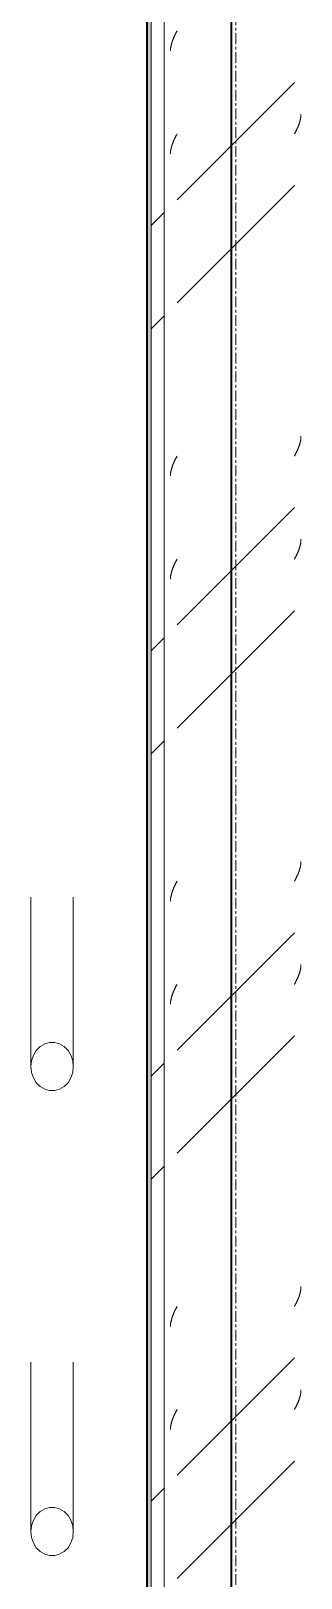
# Model space of a CAD drawing. Header units: centimetres. Extents: x -7221 to 15977, y -285 to 1507.
# Drawn here: x -6124.6 to -6092.7, y 166.6 to 349.6 of the extents above; entities that cross this region are included whole.
import ezdxf

# ---------------------------------------------------------------- set-up
doc = ezdxf.new("R2010")
doc.units = ezdxf.units.CM
doc.linetypes.add('Grid Line', pattern=[2.2225, 1.27, -0.3175, 0.3175, -0.3175])
for name, color, linetype, lineweight in [('A-FLOR-HRAL', 7, 'Continuous', 9), ('A-WALL-PATT', 7, 'Continuous', 35), ('I-WALL', 7, 'Continuous', 9), ('S-COLS', 7, 'Continuous', 9), ('S-GRID', 7, 'Continuous', 9)]:
    doc.layers.add(name, color=color, linetype=linetype, lineweight=lineweight)
pattern_1 = [(45, (0, 0), (-25.14472, 25.14472), []), (45, (0, 38.1), (-25.14472, 25.14472), [])]

# ---------------------------------------------------------------- blocks, each defined once
blk = doc.blocks.new('Railing - Railing-1767944-Elevación Eje 10')
at = {"layer": 'A-FLOR-HRAL', "color": 254, "true_color": 0xcccccc}
for p, q in [((-6124.63, 247.2), (-6124.63, 227.15)), ((-6119.63, 227.15), (-6119.63, 247.2)), ((-6124.63, 192.2), (-6124.63, 172.15)), ((-6119.63, 172.15), (-6119.63, 192.2))]:
    blk.add_line(p, q, dxfattribs=at)
at = {"layer": 'A-FLOR-HRAL', "color": 254, "true_color": 0xcccccc, "flags": 128}
for points in [[(-6119.63, 227.15), (-6119.7, 227.84), (-6119.91, 228.49), (-6120.25, 229.06), (-6120.71, 229.52), (-6121.24, 229.85), (-6121.82, 230.01), (-6122.43, 230.01), (-6123.01, 229.85), (-6123.55, 229.52), (-6124, 229.06), (-6124.34, 228.49), (-6124.55, 227.84), (-6124.63, 227.15)], [(-6124.63, 227.15), (-6124.55, 226.46), (-6124.34, 225.82), (-6124, 225.24), (-6123.55, 224.78), (-6123.01, 224.46), (-6122.43, 224.3), (-6121.82, 224.3), (-6121.24, 224.46), (-6120.71, 224.78), (-6120.25, 225.24), (-6119.91, 225.82), (-6119.7, 226.46), (-6119.63, 227.15)], [(-6119.63, 172.15), (-6119.7, 172.84), (-6119.91, 173.49), (-6120.25, 174.06), (-6120.71, 174.52), (-6121.24, 174.85), (-6121.82, 175.01), (-6122.43, 175.01), (-6123.01, 174.85), (-6123.55, 174.52), (-6124, 174.06), (-6124.34, 173.49), (-6124.55, 172.84), (-6124.63, 172.15)], [(-6124.63, 172.15), (-6124.55, 171.46), (-6124.34, 170.82), (-6124, 170.24), (-6123.55, 169.78), (-6123.01, 169.46), (-6122.43, 169.3), (-6121.82, 169.3), (-6121.24, 169.46), (-6120.71, 169.78), (-6120.25, 170.24), (-6119.91, 170.82), (-6119.7, 171.46), (-6119.63, 172.15)]]:
    blk.add_lwpolyline(points, dxfattribs=at)
blk = doc.blocks.new('PQ_RVR_ARQ-01_ZZ_ZZ_MO_T_A_rvt-1-Elevación Eje 10')
at = {"layer": 'A-WALL-PATT', "lineweight": 9, "true_color": 0xeaeaea}
h = blk.add_hatch(color=254, dxfattribs=at)
h.paths.add_polyline_path([(-6110.44, 94), (-6110.45, 358.86), (-6110.94, 358.86), (-6110.94, 94)])
h.paths.add_polyline_path([(-6110.44, 388.86), (-6110.44, 414), (-6110.94, 414), (-6110.94, 388.86)])
at = {"layer": 'I-WALL', "color": 254, "lineweight": 35, "true_color": 0xcccccc}
for p, q in [((-6110.94, 414), (-6110.94, 94)), ((-6100.94, 94), (-6100.94, 414))]:
    blk.add_line(p, q, dxfattribs=at)
at = {"layer": 'A-FLOR-HRAL', "color": 254, "lineweight": 70, "true_color": 0xdadada}
blk.add_blockref('Railing - Railing-1767944-Elevación Eje 10', (0, 0), dxfattribs=at)
blk = doc.blocks.new('FP_1-Elevación Eje 10')
at = {"layer": 'S-COLS', "color": 9, "true_color": 0xc0c0c0}
for p, q in [((-6093.02, 338.49), (-6093, 338.53)), ((-6093, 338.53), (-6092.99, 338.57)), ((-6092.99, 338.57), (-6092.97, 338.61)), ((-6092.97, 338.61), (-6092.96, 338.64)), ((-6092.96, 338.64), (-6092.95, 338.68)), ((-6092.95, 338.68), (-6092.94, 338.72)), ((-6092.94, 338.72), (-6092.92, 338.76)), ((-6092.92, 338.76), (-6092.91, 338.79)), ((-6092.91, 338.79), (-6092.9, 338.83)), ((-6092.9, 338.83), (-6092.89, 338.87)), ((-6092.89, 338.87), (-6092.88, 338.9)), ((-6092.88, 338.9), (-6092.87, 338.94)), ((-6092.87, 338.94), (-6092.86, 338.98)), ((-6092.86, 338.98), (-6092.85, 339.02)), ((-6092.85, 339.02), (-6092.84, 339.05)), ((-6092.84, 339.05), (-6092.83, 339.09)), ((-6092.83, 339.09), (-6092.82, 339.13)), ((-6092.82, 339.13), (-6092.81, 339.17)), ((-6092.81, 339.17), (-6092.8, 339.2)), ((-6092.8, 339.2), (-6092.79, 339.24)), ((-6092.79, 339.28), (-6092.78, 339.31)), ((-6092.79, 339.24), (-6092.79, 339.28)), ((-6092.78, 339.31), (-6092.77, 339.35)), ((-6092.77, 339.39), (-6092.76, 339.43)), ((-6092.77, 339.35), (-6092.77, 339.39)), ((-6092.76, 339.46), (-6092.75, 339.5)), ((-6092.76, 339.43), (-6092.76, 339.46)), ((-6092.75, 339.58), (-6092.74, 339.61)), ((-6092.75, 339.54), (-6092.75, 339.58)), ((-6092.75, 339.5), (-6092.75, 339.54)), ((-6092.74, 339.76), (-6092.74, 339.8)), ((-6092.74, 339.73), (-6092.74, 339.76)), ((-6092.74, 339.69), (-6092.74, 339.73)), ((-6092.74, 339.65), (-6092.74, 339.69)), ((-6092.74, 339.61), (-6092.74, 339.65)), ((-6093.5, 337.45), (-6093.49, 337.49)), ((-6093.49, 337.49), (-6093.47, 337.52)), ((-6093.47, 337.52), (-6093.45, 337.56)), ((-6093.45, 337.56), (-6093.43, 337.6)), ((-6093.43, 337.6), (-6093.41, 337.64)), ((-6093.41, 337.64), (-6093.39, 337.67)), ((-6093.39, 337.67), (-6093.37, 337.71)), ((-6093.37, 337.71), (-6093.35, 337.75)), ((-6093.35, 337.75), (-6093.34, 337.79)), ((-6093.34, 337.79), (-6093.32, 337.82)), ((-6093.32, 337.82), (-6093.3, 337.86)), ((-6093.3, 337.86), (-6093.28, 337.9)), ((-6093.28, 337.9), (-6093.26, 337.93)), ((-6093.26, 337.93), (-6093.25, 337.97)), ((-6093.25, 337.97), (-6093.23, 338.01)), ((-6093.23, 338.01), (-6093.21, 338.05)), ((-6093.21, 338.05), (-6093.19, 338.08)), ((-6093.19, 338.08), (-6093.18, 338.12)), ((-6093.18, 338.12), (-6093.16, 338.16)), ((-6093.16, 338.16), (-6093.14, 338.2)), ((-6093.14, 338.2), (-6093.13, 338.23)), ((-6093.13, 338.23), (-6093.11, 338.27)), ((-6093.11, 338.27), (-6093.09, 338.31)), ((-6093.09, 338.31), (-6093.08, 338.34)), ((-6093.08, 338.34), (-6093.06, 338.38)), ((-6093.06, 338.38), (-6093.05, 338.42)), ((-6093.05, 338.42), (-6093.03, 338.46)), ((-6093.03, 338.46), (-6093.02, 338.49)), ((-6093.14, 300.1), (-6093.13, 300.13)), ((-6093.13, 300.13), (-6093.11, 300.17)), ((-6093.11, 300.17), (-6093.09, 300.21)), ((-6093.09, 300.21), (-6093.08, 300.24)), ((-6093.08, 300.24), (-6093.06, 300.28)), ((-6093.06, 300.28), (-6093.05, 300.32)), ((-6093.05, 300.32), (-6093.03, 300.36)), ((-6093.03, 300.36), (-6093.02, 300.39)), ((-6093.02, 300.39), (-6093, 300.43)), ((-6093, 300.43), (-6092.99, 300.47)), ((-6092.99, 300.47), (-6092.97, 300.51)), ((-6092.97, 300.51), (-6092.96, 300.54)), ((-6092.96, 300.54), (-6092.95, 300.58)), ((-6092.95, 300.58), (-6092.94, 300.62)), ((-6092.94, 300.62), (-6092.92, 300.66)), ((-6092.92, 300.66), (-6092.91, 300.69)), ((-6092.91, 300.69), (-6092.9, 300.73)), ((-6092.9, 300.73), (-6092.89, 300.77)), ((-6092.89, 300.77), (-6092.88, 300.8)), ((-6092.88, 300.8), (-6092.87, 300.84)), ((-6092.87, 300.84), (-6092.86, 300.88)), ((-6092.86, 300.88), (-6092.85, 300.92)), ((-6092.85, 300.92), (-6092.84, 300.95)), ((-6092.84, 300.95), (-6092.83, 300.99)), ((-6092.83, 300.99), (-6092.82, 301.03)), ((-6092.82, 301.03), (-6092.81, 301.07)), ((-6092.81, 301.07), (-6092.8, 301.1)), ((-6092.8, 301.1), (-6092.79, 301.14)), ((-6092.79, 301.18), (-6092.78, 301.21)), ((-6092.79, 301.14), (-6092.79, 301.18)), ((-6092.78, 301.21), (-6092.77, 301.25)), ((-6092.77, 301.29), (-6092.76, 301.33)), ((-6092.77, 301.25), (-6092.77, 301.29)), ((-6092.76, 301.36), (-6092.75, 301.4)), ((-6092.76, 301.33), (-6092.76, 301.36)), ((-6092.75, 301.48), (-6092.74, 301.51)), ((-6092.75, 301.44), (-6092.75, 301.48)), ((-6092.75, 301.4), (-6092.75, 301.44)), ((-6092.74, 301.66), (-6092.74, 301.7)), ((-6092.74, 301.63), (-6092.74, 301.66)), ((-6092.74, 301.59), (-6092.74, 301.63)), ((-6092.74, 301.55), (-6092.74, 301.59)), ((-6092.74, 301.51), (-6092.74, 301.55)), ((-6093.5, 299.35), (-6093.49, 299.39)), ((-6093.49, 299.39), (-6093.47, 299.42)), ((-6093.47, 299.42), (-6093.45, 299.46)), ((-6093.45, 299.46), (-6093.43, 299.5)), ((-6093.43, 299.5), (-6093.41, 299.54)), ((-6093.41, 299.54), (-6093.39, 299.57)), ((-6093.39, 299.57), (-6093.37, 299.61)), ((-6093.37, 299.61), (-6093.35, 299.65)), ((-6093.35, 299.65), (-6093.34, 299.69)), ((-6093.34, 299.69), (-6093.32, 299.72)), ((-6093.32, 299.72), (-6093.3, 299.76)), ((-6093.3, 299.76), (-6093.28, 299.8)), ((-6093.28, 299.8), (-6093.26, 299.83)), ((-6093.26, 299.83), (-6093.25, 299.87)), ((-6093.25, 299.87), (-6093.23, 299.91)), ((-6093.23, 299.91), (-6093.21, 299.95)), ((-6093.21, 299.95), (-6093.19, 299.98)), ((-6093.19, 299.98), (-6093.18, 300.02)), ((-6093.18, 300.02), (-6093.16, 300.06)), ((-6093.16, 300.06), (-6093.14, 300.1)), ((-6092.77, 289.1), (-6092.76, 289.14)), ((-6092.76, 289.17), (-6092.75, 289.21)), ((-6092.76, 289.14), (-6092.76, 289.17)), ((-6092.75, 289.29), (-6092.74, 289.32)), ((-6092.75, 289.25), (-6092.75, 289.29)), ((-6092.75, 289.21), (-6092.75, 289.25)), ((-6092.74, 289.47), (-6092.74, 289.51)), ((-6092.74, 289.44), (-6092.74, 289.47)), ((-6092.74, 289.4), (-6092.74, 289.44)), ((-6092.74, 289.36), (-6092.74, 289.4)), ((-6092.74, 289.32), (-6092.74, 289.36)), ((-6093.45, 287.27), (-6093.43, 287.31)), ((-6093.43, 287.31), (-6093.41, 287.35)), ((-6093.41, 287.35), (-6093.39, 287.38)), ((-6093.39, 287.38), (-6093.37, 287.42)), ((-6093.37, 287.42), (-6093.35, 287.46)), ((-6093.35, 287.46), (-6093.34, 287.5)), ((-6093.34, 287.5), (-6093.32, 287.53)), ((-6093.32, 287.53), (-6093.3, 287.57)), ((-6093.3, 287.57), (-6093.28, 287.61)), ((-6093.28, 287.61), (-6093.26, 287.65)), ((-6093.26, 287.65), (-6093.25, 287.68)), ((-6093.25, 287.68), (-6093.23, 287.72)), ((-6093.23, 287.72), (-6093.21, 287.76)), ((-6093.21, 287.76), (-6093.19, 287.79)), ((-6093.19, 287.79), (-6093.18, 287.83)), ((-6093.18, 287.83), (-6093.16, 287.87)), ((-6093.16, 287.87), (-6093.14, 287.91)), ((-6093.14, 287.91), (-6093.13, 287.94)), ((-6093.13, 287.94), (-6093.11, 287.98)), ((-6093.11, 287.98), (-6093.09, 288.02)), ((-6093.09, 288.02), (-6093.08, 288.06)), ((-6093.08, 288.06), (-6093.06, 288.09)), ((-6093.06, 288.09), (-6093.05, 288.13)), ((-6093.05, 288.13), (-6093.03, 288.17)), ((-6093.03, 288.17), (-6093.02, 288.2)), ((-6093.02, 288.2), (-6093, 288.24)), ((-6093, 288.24), (-6092.99, 288.28)), ((-6092.99, 288.28), (-6092.97, 288.32)), ((-6092.97, 288.32), (-6092.96, 288.35)), ((-6092.96, 288.35), (-6092.95, 288.39)), ((-6092.95, 288.39), (-6092.94, 288.43)), ((-6092.94, 288.43), (-6092.92, 288.47)), ((-6092.92, 288.47), (-6092.91, 288.5)), ((-6092.91, 288.5), (-6092.9, 288.54)), ((-6092.9, 288.54), (-6092.89, 288.58)), ((-6092.89, 288.58), (-6092.88, 288.62)), ((-6092.88, 288.62), (-6092.87, 288.65)), ((-6092.87, 288.65), (-6092.86, 288.69)), ((-6092.86, 288.69), (-6092.85, 288.73)), ((-6092.85, 288.73), (-6092.84, 288.76)), ((-6092.84, 288.76), (-6092.83, 288.8)), ((-6092.83, 288.8), (-6092.82, 288.84)), ((-6092.82, 288.84), (-6092.81, 288.88)), ((-6092.81, 288.88), (-6092.8, 288.91)), ((-6092.8, 288.91), (-6092.79, 288.95)), ((-6092.79, 288.99), (-6092.78, 289.03)), ((-6092.79, 288.95), (-6092.79, 288.99)), ((-6092.78, 289.03), (-6092.77, 289.06)), ((-6092.77, 289.06), (-6092.77, 289.1)), ((-6093.5, 287.16), (-6093.49, 287.2)), ((-6093.49, 287.2), (-6093.47, 287.23)), ((-6093.47, 287.23), (-6093.45, 287.27)), ((-6092.84, 250.66), (-6092.83, 250.7)), ((-6092.83, 250.7), (-6092.82, 250.74)), ((-6092.82, 250.74), (-6092.81, 250.78)), ((-6092.81, 250.78), (-6092.8, 250.81)), ((-6092.8, 250.81), (-6092.79, 250.85)), ((-6092.79, 250.89), (-6092.78, 250.93)), ((-6092.79, 250.85), (-6092.79, 250.89)), ((-6092.78, 250.93), (-6092.77, 250.96)), ((-6092.77, 251), (-6092.76, 251.04)), ((-6092.77, 250.96), (-6092.77, 251)), ((-6092.76, 251.07), (-6092.75, 251.11)), ((-6092.76, 251.04), (-6092.76, 251.07)), ((-6092.75, 251.19), (-6092.74, 251.22)), ((-6092.75, 251.15), (-6092.75, 251.19)), ((-6092.75, 251.11), (-6092.75, 251.15)), ((-6092.74, 251.37), (-6092.74, 251.41)), ((-6092.74, 251.34), (-6092.74, 251.37)), ((-6092.74, 251.3), (-6092.74, 251.34)), ((-6092.74, 251.26), (-6092.74, 251.3)), ((-6092.74, 251.22), (-6092.74, 251.26)), ((-6093.5, 249.06), (-6093.49, 249.1)), ((-6093.49, 249.1), (-6093.47, 249.13)), ((-6093.47, 249.13), (-6093.45, 249.17)), ((-6093.45, 249.17), (-6093.43, 249.21)), ((-6093.43, 249.21), (-6093.41, 249.25)), ((-6093.41, 249.25), (-6093.39, 249.28)), ((-6093.39, 249.28), (-6093.37, 249.32)), ((-6093.37, 249.32), (-6093.35, 249.36)), ((-6093.35, 249.36), (-6093.34, 249.4)), ((-6093.34, 249.4), (-6093.32, 249.43)), ((-6093.32, 249.43), (-6093.3, 249.47)), ((-6093.3, 249.47), (-6093.28, 249.51)), ((-6093.28, 249.51), (-6093.26, 249.55)), ((-6093.26, 249.55), (-6093.25, 249.58)), ((-6093.25, 249.58), (-6093.23, 249.62)), ((-6093.23, 249.62), (-6093.21, 249.66)), ((-6093.21, 249.66), (-6093.19, 249.69)), ((-6093.19, 249.69), (-6093.18, 249.73)), ((-6093.18, 249.73), (-6093.16, 249.77)), ((-6093.16, 249.77), (-6093.14, 249.81)), ((-6093.14, 249.81), (-6093.13, 249.84)), ((-6093.13, 249.84), (-6093.11, 249.88)), ((-6093.11, 249.88), (-6093.09, 249.92)), ((-6093.09, 249.92), (-6093.08, 249.96)), ((-6093.08, 249.96), (-6093.06, 249.99)), ((-6093.06, 249.99), (-6093.05, 250.03)), ((-6093.05, 250.03), (-6093.03, 250.07)), ((-6093.03, 250.07), (-6093.02, 250.1)), ((-6093.02, 250.1), (-6093, 250.14)), ((-6093, 250.14), (-6092.99, 250.18)), ((-6092.99, 250.18), (-6092.97, 250.22)), ((-6092.97, 250.22), (-6092.96, 250.25)), ((-6092.96, 250.25), (-6092.95, 250.29)), ((-6092.95, 250.29), (-6092.94, 250.33)), ((-6092.94, 250.33), (-6092.92, 250.37)), ((-6092.92, 250.37), (-6092.91, 250.4)), ((-6092.91, 250.4), (-6092.9, 250.44)), ((-6092.9, 250.44), (-6092.89, 250.48)), ((-6092.89, 250.48), (-6092.88, 250.52)), ((-6092.88, 250.52), (-6092.87, 250.55)), ((-6092.87, 250.55), (-6092.86, 250.59)), ((-6092.86, 250.59), (-6092.85, 250.63)), ((-6092.85, 250.63), (-6092.84, 250.66)), ((-6093.03, 237.88), (-6093.02, 237.92)), ((-6093.02, 237.92), (-6093, 237.95)), ((-6093, 237.95), (-6092.99, 237.99)), ((-6092.99, 237.99), (-6092.97, 238.03)), ((-6092.97, 238.03), (-6092.96, 238.06)), ((-6092.96, 238.06), (-6092.95, 238.1)), ((-6092.95, 238.1), (-6092.94, 238.14)), ((-6092.94, 238.14), (-6092.92, 238.18)), ((-6092.92, 238.18), (-6092.91, 238.21)), ((-6092.91, 238.21), (-6092.9, 238.25)), ((-6092.9, 238.25), (-6092.89, 238.29)), ((-6092.89, 238.29), (-6092.88, 238.33)), ((-6092.88, 238.33), (-6092.87, 238.36)), ((-6092.87, 238.36), (-6092.86, 238.4)), ((-6092.86, 238.4), (-6092.85, 238.44)), ((-6092.85, 238.44), (-6092.84, 238.47)), ((-6092.84, 238.47), (-6092.83, 238.51)), ((-6092.83, 238.51), (-6092.82, 238.55)), ((-6092.82, 238.55), (-6092.81, 238.59)), ((-6092.81, 238.59), (-6092.8, 238.62)), ((-6092.8, 238.62), (-6092.79, 238.66)), ((-6092.79, 238.7), (-6092.78, 238.74)), ((-6092.79, 238.66), (-6092.79, 238.7)), ((-6092.78, 238.74), (-6092.77, 238.77)), ((-6092.77, 238.81), (-6092.76, 238.85)), ((-6092.77, 238.77), (-6092.77, 238.81)), ((-6092.76, 238.89), (-6092.75, 238.92)), ((-6092.76, 238.85), (-6092.76, 238.89)), ((-6092.75, 239), (-6092.74, 239.03)), ((-6092.75, 238.96), (-6092.75, 239)), ((-6092.75, 238.92), (-6092.75, 238.96)), ((-6092.74, 239.18), (-6092.74, 239.22)), ((-6092.74, 239.15), (-6092.74, 239.18)), ((-6092.74, 239.11), (-6092.74, 239.15)), ((-6092.74, 239.07), (-6092.74, 239.11)), ((-6092.74, 239.03), (-6092.74, 239.07)), ((-6093.5, 236.87), (-6093.49, 236.91)), ((-6093.49, 236.91), (-6093.47, 236.95)), ((-6093.47, 236.95), (-6093.45, 236.98)), ((-6093.45, 236.98), (-6093.43, 237.02)), ((-6093.43, 237.02), (-6093.41, 237.06)), ((-6093.41, 237.06), (-6093.39, 237.09)), ((-6093.39, 237.09), (-6093.37, 237.13)), ((-6093.37, 237.13), (-6093.35, 237.17)), ((-6093.35, 237.17), (-6093.34, 237.21)), ((-6093.34, 237.21), (-6093.32, 237.24)), ((-6093.32, 237.24), (-6093.3, 237.28)), ((-6093.3, 237.28), (-6093.28, 237.32)), ((-6093.28, 237.32), (-6093.26, 237.36)), ((-6093.26, 237.36), (-6093.25, 237.39)), ((-6093.25, 237.39), (-6093.23, 237.43)), ((-6093.23, 237.43), (-6093.21, 237.47)), ((-6093.21, 237.47), (-6093.19, 237.5)), ((-6093.19, 237.5), (-6093.18, 237.54)), ((-6093.18, 237.54), (-6093.16, 237.58)), ((-6093.16, 237.58), (-6093.14, 237.62)), ((-6093.14, 237.62), (-6093.13, 237.65)), ((-6093.13, 237.65), (-6093.11, 237.69)), ((-6093.11, 237.69), (-6093.09, 237.73)), ((-6093.09, 237.73), (-6093.08, 237.77)), ((-6093.08, 237.77), (-6093.06, 237.8)), ((-6093.06, 237.8), (-6093.05, 237.84)), ((-6093.05, 237.84), (-6093.03, 237.88)), ((-6093.18, 199.44), (-6093.16, 199.48)), ((-6093.16, 199.48), (-6093.14, 199.52)), ((-6093.14, 199.52), (-6093.13, 199.55)), ((-6093.13, 199.55), (-6093.11, 199.59)), ((-6093.11, 199.59), (-6093.09, 199.63)), ((-6093.09, 199.63), (-6093.08, 199.67)), ((-6093.08, 199.67), (-6093.06, 199.7)), ((-6093.06, 199.7), (-6093.05, 199.74)), ((-6093.05, 199.74), (-6093.03, 199.78)), ((-6093.03, 199.78), (-6093.02, 199.82)), ((-6093.02, 199.82), (-6093, 199.85)), ((-6093, 199.85), (-6092.99, 199.89)), ((-6092.99, 199.89), (-6092.97, 199.93)), ((-6092.97, 199.93), (-6092.96, 199.96)), ((-6092.96, 199.96), (-6092.95, 200)), ((-6092.95, 200), (-6092.94, 200.04)), ((-6092.94, 200.04), (-6092.92, 200.08)), ((-6092.92, 200.08), (-6092.91, 200.11)), ((-6092.91, 200.11), (-6092.9, 200.15)), ((-6092.9, 200.15), (-6092.89, 200.19)), ((-6092.89, 200.19), (-6092.88, 200.23)), ((-6092.88, 200.23), (-6092.87, 200.26)), ((-6092.87, 200.26), (-6092.86, 200.3)), ((-6092.86, 200.3), (-6092.85, 200.34)), ((-6092.85, 200.34), (-6092.84, 200.37)), ((-6092.84, 200.37), (-6092.83, 200.41)), ((-6092.83, 200.41), (-6092.82, 200.45)), ((-6092.82, 200.45), (-6092.81, 200.49)), ((-6092.81, 200.49), (-6092.8, 200.52)), ((-6092.8, 200.52), (-6092.79, 200.56)), ((-6092.79, 200.6), (-6092.78, 200.64)), ((-6092.79, 200.56), (-6092.79, 200.6)), ((-6092.78, 200.64), (-6092.77, 200.67)), ((-6092.77, 200.71), (-6092.76, 200.75)), ((-6092.77, 200.67), (-6092.77, 200.71)), ((-6092.76, 200.79), (-6092.75, 200.82)), ((-6092.76, 200.75), (-6092.76, 200.79)), ((-6092.75, 200.9), (-6092.74, 200.93)), ((-6092.75, 200.86), (-6092.75, 200.9)), ((-6092.75, 200.82), (-6092.75, 200.86)), ((-6092.74, 201.08), (-6092.74, 201.12)), ((-6092.74, 201.05), (-6092.74, 201.08)), ((-6092.74, 201.01), (-6092.74, 201.05)), ((-6092.74, 200.97), (-6092.74, 201.01)), ((-6092.74, 200.93), (-6092.74, 200.97)), ((-6093.5, 198.77), (-6093.49, 198.81)), ((-6093.49, 198.81), (-6093.47, 198.85)), ((-6093.47, 198.85), (-6093.45, 198.88)), ((-6093.45, 198.88), (-6093.43, 198.92)), ((-6093.43, 198.92), (-6093.41, 198.96)), ((-6093.41, 198.96), (-6093.39, 198.99)), ((-6093.39, 198.99), (-6093.37, 199.03)), ((-6093.37, 199.03), (-6093.35, 199.07)), ((-6093.35, 199.07), (-6093.34, 199.11)), ((-6093.34, 199.11), (-6093.32, 199.14)), ((-6093.32, 199.14), (-6093.3, 199.18)), ((-6093.3, 199.18), (-6093.28, 199.22)), ((-6093.28, 199.22), (-6093.26, 199.26)), ((-6093.26, 199.26), (-6093.25, 199.29)), ((-6093.25, 199.29), (-6093.23, 199.33)), ((-6093.23, 199.33), (-6093.21, 199.37)), ((-6093.21, 199.37), (-6093.19, 199.4)), ((-6093.19, 199.4), (-6093.18, 199.44)), ((-6092.78, 188.45), (-6092.77, 188.48)), ((-6092.77, 188.52), (-6092.76, 188.56)), ((-6092.77, 188.48), (-6092.77, 188.52)), ((-6092.76, 188.6), (-6092.75, 188.63)), ((-6092.76, 188.56), (-6092.76, 188.6)), ((-6092.75, 188.71), (-6092.74, 188.74)), ((-6092.75, 188.67), (-6092.75, 188.71)), ((-6092.75, 188.63), (-6092.75, 188.67)), ((-6092.74, 188.89), (-6092.74, 188.93)), ((-6092.74, 188.86), (-6092.74, 188.89)), ((-6092.74, 188.82), (-6092.74, 188.86)), ((-6092.74, 188.78), (-6092.74, 188.82)), ((-6092.74, 188.74), (-6092.74, 188.78)), ((-6093.49, 186.62), (-6093.47, 186.66)), ((-6093.47, 186.66), (-6093.45, 186.69)), ((-6093.45, 186.69), (-6093.43, 186.73)), ((-6093.43, 186.73), (-6093.41, 186.77)), ((-6093.41, 186.77), (-6093.39, 186.81)), ((-6093.39, 186.81), (-6093.37, 186.84)), ((-6093.37, 186.84), (-6093.35, 186.88)), ((-6093.35, 186.88), (-6093.34, 186.92)), ((-6093.34, 186.92), (-6093.32, 186.95)), ((-6093.32, 186.95), (-6093.3, 186.99)), ((-6093.3, 186.99), (-6093.28, 187.03)), ((-6093.28, 187.03), (-6093.26, 187.07)), ((-6093.26, 187.07), (-6093.25, 187.1)), ((-6093.25, 187.1), (-6093.23, 187.14)), ((-6093.23, 187.14), (-6093.21, 187.18)), ((-6093.21, 187.18), (-6093.19, 187.22)), ((-6093.19, 187.22), (-6093.18, 187.25)), ((-6093.18, 187.25), (-6093.16, 187.29)), ((-6093.16, 187.29), (-6093.14, 187.33)), ((-6093.14, 187.33), (-6093.13, 187.36)), ((-6093.13, 187.36), (-6093.11, 187.4)), ((-6093.11, 187.4), (-6093.09, 187.44)), ((-6093.09, 187.44), (-6093.08, 187.48)), ((-6093.08, 187.48), (-6093.06, 187.51)), ((-6093.06, 187.51), (-6093.05, 187.55)), ((-6093.05, 187.55), (-6093.03, 187.59)), ((-6093.03, 187.59), (-6093.02, 187.63)), ((-6093.02, 187.63), (-6093, 187.66)), ((-6093, 187.66), (-6092.99, 187.7)), ((-6092.99, 187.7), (-6092.97, 187.74)), ((-6092.97, 187.74), (-6092.96, 187.78)), ((-6092.96, 187.78), (-6092.95, 187.81)), ((-6092.95, 187.81), (-6092.94, 187.85)), ((-6092.94, 187.85), (-6092.92, 187.89)), ((-6092.92, 187.89), (-6092.91, 187.92)), ((-6092.91, 187.92), (-6092.9, 187.96)), ((-6092.9, 187.96), (-6092.89, 188)), ((-6092.89, 188), (-6092.88, 188.04)), ((-6092.88, 188.04), (-6092.87, 188.07)), ((-6092.87, 188.07), (-6092.86, 188.11)), ((-6092.86, 188.11), (-6092.85, 188.15)), ((-6092.85, 188.15), (-6092.84, 188.19)), ((-6092.84, 188.19), (-6092.83, 188.22)), ((-6092.83, 188.22), (-6092.82, 188.26)), ((-6092.82, 188.26), (-6092.81, 188.3)), ((-6092.81, 188.3), (-6092.8, 188.33)), ((-6092.8, 188.33), (-6092.79, 188.37)), ((-6092.79, 188.41), (-6092.78, 188.45)), ((-6092.79, 188.37), (-6092.79, 188.41)), ((-6093.5, 186.58), (-6093.49, 186.62))]:
    blk.add_line(p, q, dxfattribs=at)
blk = doc.blocks.new('FP_2-Elevación Eje 10')
at = {"layer": 'S-COLS', "color": 9, "true_color": 0xc0c0c0}
for p, q in [((-6107.46, 349.49), (-6107.44, 349.53)), ((-6107.44, 349.53), (-6107.42, 349.56)), ((-6107.42, 349.56), (-6107.4, 349.6)), ((-6107.4, 349.6), (-6107.38, 349.64)), ((-6108.13, 347.66), (-6108.12, 347.7)), ((-6108.12, 347.7), (-6108.11, 347.74)), ((-6108.11, 347.77), (-6108.1, 347.81)), ((-6108.11, 347.74), (-6108.11, 347.77)), ((-6108.1, 347.81), (-6108.09, 347.85)), ((-6108.09, 347.89), (-6108.08, 347.92)), ((-6108.09, 347.85), (-6108.09, 347.89)), ((-6108.08, 347.92), (-6108.07, 347.96)), ((-6108.07, 347.96), (-6108.06, 348)), ((-6108.06, 348), (-6108.05, 348.03)), ((-6108.05, 348.03), (-6108.04, 348.07)), ((-6108.04, 348.07), (-6108.03, 348.11)), ((-6108.03, 348.11), (-6108.02, 348.15)), ((-6108.02, 348.15), (-6108.01, 348.18)), ((-6108.01, 348.18), (-6108, 348.22)), ((-6108, 348.22), (-6107.99, 348.26)), ((-6107.99, 348.26), (-6107.98, 348.3)), ((-6107.98, 348.3), (-6107.97, 348.33)), ((-6107.97, 348.33), (-6107.95, 348.37)), ((-6107.95, 348.37), (-6107.94, 348.41)), ((-6107.94, 348.41), (-6107.93, 348.45)), ((-6107.93, 348.45), (-6107.91, 348.48)), ((-6107.91, 348.48), (-6107.9, 348.52)), ((-6107.9, 348.52), (-6107.89, 348.56)), ((-6107.89, 348.56), (-6107.87, 348.59)), ((-6107.87, 348.59), (-6107.86, 348.63)), ((-6107.86, 348.63), (-6107.84, 348.67)), ((-6107.84, 348.67), (-6107.83, 348.71)), ((-6107.83, 348.71), (-6107.81, 348.74)), ((-6107.81, 348.74), (-6107.8, 348.78)), ((-6107.8, 348.78), (-6107.78, 348.82)), ((-6107.78, 348.82), (-6107.76, 348.86)), ((-6107.76, 348.86), (-6107.75, 348.89)), ((-6107.75, 348.89), (-6107.73, 348.93)), ((-6107.73, 348.93), (-6107.71, 348.97)), ((-6107.71, 348.97), (-6107.7, 349)), ((-6107.7, 349), (-6107.68, 349.04)), ((-6107.68, 349.04), (-6107.66, 349.08)), ((-6107.66, 349.08), (-6107.64, 349.12)), ((-6107.64, 349.12), (-6107.63, 349.15)), ((-6107.63, 349.15), (-6107.61, 349.19)), ((-6107.61, 349.19), (-6107.59, 349.23)), ((-6107.59, 349.23), (-6107.57, 349.27)), ((-6107.57, 349.27), (-6107.55, 349.3)), ((-6107.55, 349.3), (-6107.53, 349.34)), ((-6107.53, 349.34), (-6107.52, 349.38)), ((-6107.52, 349.38), (-6107.5, 349.42)), ((-6107.5, 349.42), (-6107.48, 349.45)), ((-6107.48, 349.45), (-6107.46, 349.49)), ((-6108.15, 347.48), (-6108.14, 347.51)), ((-6108.15, 347.44), (-6108.15, 347.48)), ((-6108.15, 347.4), (-6108.15, 347.44)), ((-6108.15, 347.36), (-6108.15, 347.4)), ((-6108.15, 347.33), (-6108.15, 347.36)), ((-6108.15, 347.29), (-6108.15, 347.33)), ((-6108.14, 347.55), (-6108.13, 347.59)), ((-6108.14, 347.51), (-6108.14, 347.55)), ((-6108.13, 347.62), (-6108.13, 347.66)), ((-6108.13, 347.59), (-6108.13, 347.62)), ((-6107.76, 336.67), (-6107.75, 336.7)), ((-6107.75, 336.7), (-6107.73, 336.74)), ((-6107.73, 336.74), (-6107.71, 336.78)), ((-6107.71, 336.78), (-6107.7, 336.82)), ((-6107.7, 336.82), (-6107.68, 336.85)), ((-6107.68, 336.85), (-6107.66, 336.89)), ((-6107.66, 336.89), (-6107.64, 336.93)), ((-6107.64, 336.93), (-6107.63, 336.96)), ((-6107.63, 336.96), (-6107.61, 337)), ((-6107.61, 337), (-6107.59, 337.04)), ((-6107.59, 337.04), (-6107.57, 337.08)), ((-6107.57, 337.08), (-6107.55, 337.11)), ((-6107.55, 337.11), (-6107.53, 337.15)), ((-6107.53, 337.15), (-6107.52, 337.19)), ((-6107.52, 337.19), (-6107.5, 337.23)), ((-6107.5, 337.23), (-6107.48, 337.26)), ((-6107.48, 337.26), (-6107.46, 337.3)), ((-6107.46, 337.3), (-6107.44, 337.34)), ((-6107.44, 337.34), (-6107.42, 337.37)), ((-6107.42, 337.37), (-6107.4, 337.41)), ((-6107.4, 337.41), (-6107.38, 337.45)), ((-6108.15, 335.29), (-6108.14, 335.32)), ((-6108.15, 335.25), (-6108.15, 335.29)), ((-6108.15, 335.21), (-6108.15, 335.25)), ((-6108.15, 335.17), (-6108.15, 335.21)), ((-6108.15, 335.14), (-6108.15, 335.17)), ((-6108.15, 335.1), (-6108.15, 335.14)), ((-6108.14, 335.36), (-6108.13, 335.4)), ((-6108.14, 335.32), (-6108.14, 335.36)), ((-6108.13, 335.47), (-6108.12, 335.51)), ((-6108.13, 335.43), (-6108.13, 335.47)), ((-6108.13, 335.4), (-6108.13, 335.43)), ((-6108.12, 335.51), (-6108.11, 335.55)), ((-6108.11, 335.58), (-6108.1, 335.62)), ((-6108.11, 335.55), (-6108.11, 335.58)), ((-6108.1, 335.62), (-6108.09, 335.66)), ((-6108.09, 335.7), (-6108.08, 335.73)), ((-6108.09, 335.66), (-6108.09, 335.7)), ((-6108.08, 335.73), (-6108.07, 335.77)), ((-6108.07, 335.77), (-6108.06, 335.81)), ((-6108.06, 335.81), (-6108.05, 335.85)), ((-6108.05, 335.85), (-6108.04, 335.88)), ((-6108.04, 335.88), (-6108.03, 335.92)), ((-6108.03, 335.92), (-6108.02, 335.96)), ((-6108.02, 335.96), (-6108.01, 335.99)), ((-6108.01, 335.99), (-6108, 336.03)), ((-6108, 336.03), (-6107.99, 336.07)), ((-6107.99, 336.07), (-6107.98, 336.11)), ((-6107.98, 336.11), (-6107.97, 336.14)), ((-6107.97, 336.14), (-6107.95, 336.18)), ((-6107.95, 336.18), (-6107.94, 336.22)), ((-6107.94, 336.22), (-6107.93, 336.26)), ((-6107.93, 336.26), (-6107.91, 336.29)), ((-6107.91, 336.29), (-6107.9, 336.33)), ((-6107.9, 336.33), (-6107.89, 336.37)), ((-6107.89, 336.37), (-6107.87, 336.4)), ((-6107.87, 336.4), (-6107.86, 336.44)), ((-6107.86, 336.44), (-6107.84, 336.48)), ((-6107.84, 336.48), (-6107.83, 336.52)), ((-6107.83, 336.52), (-6107.81, 336.55)), ((-6107.81, 336.55), (-6107.8, 336.59)), ((-6107.8, 336.59), (-6107.78, 336.63)), ((-6107.78, 336.63), (-6107.76, 336.67)), ((-6107.89, 298.27), (-6107.87, 298.3)), ((-6107.87, 298.3), (-6107.86, 298.34)), ((-6107.86, 298.34), (-6107.84, 298.38)), ((-6107.84, 298.38), (-6107.83, 298.42)), ((-6107.83, 298.42), (-6107.81, 298.45)), ((-6107.81, 298.45), (-6107.8, 298.49)), ((-6107.8, 298.49), (-6107.78, 298.53)), ((-6107.78, 298.53), (-6107.76, 298.57)), ((-6107.76, 298.57), (-6107.75, 298.6)), ((-6107.75, 298.6), (-6107.73, 298.64)), ((-6107.73, 298.64), (-6107.71, 298.68)), ((-6107.71, 298.68), (-6107.7, 298.72)), ((-6107.7, 298.72), (-6107.68, 298.75)), ((-6107.68, 298.75), (-6107.66, 298.79)), ((-6107.66, 298.79), (-6107.64, 298.83)), ((-6107.64, 298.83), (-6107.63, 298.86)), ((-6107.63, 298.86), (-6107.61, 298.9)), ((-6107.61, 298.9), (-6107.59, 298.94)), ((-6107.59, 298.94), (-6107.57, 298.98)), ((-6107.57, 298.98), (-6107.55, 299.01)), ((-6107.55, 299.01), (-6107.53, 299.05)), ((-6107.53, 299.05), (-6107.52, 299.09)), ((-6107.52, 299.09), (-6107.5, 299.13)), ((-6107.5, 299.13), (-6107.48, 299.16)), ((-6107.48, 299.16), (-6107.46, 299.2)), ((-6107.46, 299.2), (-6107.44, 299.24)), ((-6107.44, 299.24), (-6107.42, 299.27)), ((-6107.42, 299.27), (-6107.4, 299.31)), ((-6107.4, 299.31), (-6107.38, 299.35)), ((-6108.15, 297.19), (-6108.14, 297.22)), ((-6108.15, 297.15), (-6108.15, 297.19)), ((-6108.15, 297.11), (-6108.15, 297.15)), ((-6108.15, 297.07), (-6108.15, 297.11)), ((-6108.15, 297.04), (-6108.15, 297.07)), ((-6108.15, 297), (-6108.15, 297.04)), ((-6108.14, 297.26), (-6108.13, 297.3)), ((-6108.14, 297.22), (-6108.14, 297.26)), ((-6108.13, 297.37), (-6108.12, 297.41)), ((-6108.13, 297.33), (-6108.13, 297.37)), ((-6108.13, 297.3), (-6108.13, 297.33)), ((-6108.12, 297.41), (-6108.11, 297.45)), ((-6108.11, 297.48), (-6108.1, 297.52)), ((-6108.11, 297.45), (-6108.11, 297.48)), ((-6108.1, 297.52), (-6108.09, 297.56)), ((-6108.09, 297.6), (-6108.08, 297.63)), ((-6108.09, 297.56), (-6108.09, 297.6)), ((-6108.08, 297.63), (-6108.07, 297.67)), ((-6108.07, 297.67), (-6108.06, 297.71)), ((-6108.06, 297.71), (-6108.05, 297.75)), ((-6108.05, 297.75), (-6108.04, 297.78)), ((-6108.04, 297.78), (-6108.03, 297.82)), ((-6108.03, 297.82), (-6108.02, 297.86)), ((-6108.02, 297.86), (-6108.01, 297.89)), ((-6108.01, 297.89), (-6108, 297.93)), ((-6108, 297.93), (-6107.99, 297.97)), ((-6107.99, 297.97), (-6107.98, 298.01)), ((-6107.98, 298.01), (-6107.97, 298.04)), ((-6107.97, 298.04), (-6107.95, 298.08)), ((-6107.95, 298.08), (-6107.94, 298.12)), ((-6107.94, 298.12), (-6107.93, 298.16)), ((-6107.93, 298.16), (-6107.91, 298.19)), ((-6107.91, 298.19), (-6107.9, 298.23)), ((-6107.9, 298.23), (-6107.89, 298.27)), ((-6108.08, 285.44), (-6108.07, 285.48)), ((-6108.07, 285.48), (-6108.06, 285.52)), ((-6108.06, 285.52), (-6108.05, 285.56)), ((-6108.05, 285.56), (-6108.04, 285.59)), ((-6108.04, 285.59), (-6108.03, 285.63)), ((-6108.03, 285.63), (-6108.02, 285.67)), ((-6108.02, 285.67), (-6108.01, 285.71)), ((-6108.01, 285.71), (-6108, 285.74)), ((-6108, 285.74), (-6107.99, 285.78)), ((-6107.99, 285.78), (-6107.98, 285.82)), ((-6107.98, 285.82), (-6107.97, 285.85)), ((-6107.97, 285.85), (-6107.95, 285.89)), ((-6107.95, 285.89), (-6107.94, 285.93)), ((-6107.94, 285.93), (-6107.93, 285.97)), ((-6107.93, 285.97), (-6107.91, 286)), ((-6107.91, 286), (-6107.9, 286.04)), ((-6107.9, 286.04), (-6107.89, 286.08)), ((-6107.89, 286.08), (-6107.87, 286.12)), ((-6107.87, 286.12), (-6107.86, 286.15)), ((-6107.86, 286.15), (-6107.84, 286.19)), ((-6107.84, 286.19), (-6107.83, 286.23)), ((-6107.83, 286.23), (-6107.81, 286.26)), ((-6107.81, 286.26), (-6107.8, 286.3)), ((-6107.8, 286.3), (-6107.78, 286.34)), ((-6107.78, 286.34), (-6107.76, 286.38)), ((-6107.76, 286.38), (-6107.75, 286.41)), ((-6107.75, 286.41), (-6107.73, 286.45)), ((-6107.73, 286.45), (-6107.71, 286.49)), ((-6107.71, 286.49), (-6107.7, 286.53)), ((-6107.7, 286.53), (-6107.68, 286.56)), ((-6107.68, 286.56), (-6107.66, 286.6)), ((-6107.66, 286.6), (-6107.64, 286.64)), ((-6107.64, 286.64), (-6107.63, 286.68)), ((-6107.63, 286.68), (-6107.61, 286.71)), ((-6107.61, 286.71), (-6107.59, 286.75)), ((-6107.59, 286.75), (-6107.57, 286.79)), ((-6107.57, 286.79), (-6107.55, 286.82)), ((-6107.55, 286.82), (-6107.53, 286.86)), ((-6107.53, 286.86), (-6107.52, 286.9)), ((-6107.52, 286.9), (-6107.5, 286.94)), ((-6107.5, 286.94), (-6107.48, 286.97)), ((-6107.48, 286.97), (-6107.46, 287.01)), ((-6107.46, 287.01), (-6107.44, 287.05)), ((-6107.44, 287.05), (-6107.42, 287.09)), ((-6107.42, 287.09), (-6107.4, 287.12)), ((-6107.4, 287.12), (-6107.38, 287.16)), ((-6108.15, 285), (-6108.14, 285.03)), ((-6108.15, 284.96), (-6108.15, 285)), ((-6108.15, 284.92), (-6108.15, 284.96)), ((-6108.15, 284.88), (-6108.15, 284.92)), ((-6108.15, 284.85), (-6108.15, 284.88)), ((-6108.15, 284.81), (-6108.15, 284.85)), ((-6108.14, 285.07), (-6108.13, 285.11)), ((-6108.14, 285.03), (-6108.14, 285.07)), ((-6108.13, 285.18), (-6108.12, 285.22)), ((-6108.13, 285.15), (-6108.13, 285.18)), ((-6108.13, 285.11), (-6108.13, 285.15)), ((-6108.12, 285.22), (-6108.11, 285.26)), ((-6108.11, 285.29), (-6108.1, 285.33)), ((-6108.11, 285.26), (-6108.11, 285.29)), ((-6108.1, 285.33), (-6108.09, 285.37)), ((-6108.09, 285.41), (-6108.08, 285.44)), ((-6108.09, 285.37), (-6108.09, 285.41)), ((-6107.5, 248.84), (-6107.48, 248.87)), ((-6107.48, 248.87), (-6107.46, 248.91)), ((-6107.46, 248.91), (-6107.44, 248.95)), ((-6107.44, 248.95), (-6107.42, 248.99)), ((-6107.42, 248.99), (-6107.4, 249.02)), ((-6107.4, 249.02), (-6107.38, 249.06)), ((-6108.13, 247.08), (-6108.12, 247.12)), ((-6108.13, 247.05), (-6108.13, 247.08)), ((-6108.13, 247.01), (-6108.13, 247.05)), ((-6108.12, 247.12), (-6108.11, 247.16)), ((-6108.11, 247.19), (-6108.1, 247.23)), ((-6108.11, 247.16), (-6108.11, 247.19)), ((-6108.1, 247.23), (-6108.09, 247.27)), ((-6108.09, 247.31), (-6108.08, 247.34)), ((-6108.09, 247.27), (-6108.09, 247.31)), ((-6108.08, 247.34), (-6108.07, 247.38)), ((-6108.07, 247.38), (-6108.06, 247.42)), ((-6108.06, 247.42), (-6108.05, 247.46)), ((-6108.05, 247.46), (-6108.04, 247.49)), ((-6108.04, 247.49), (-6108.03, 247.53)), ((-6108.03, 247.53), (-6108.02, 247.57)), ((-6108.02, 247.57), (-6108.01, 247.61)), ((-6108.01, 247.61), (-6108, 247.64)), ((-6108, 247.64), (-6107.99, 247.68)), ((-6107.99, 247.68), (-6107.98, 247.72)), ((-6107.98, 247.72), (-6107.97, 247.75)), ((-6107.97, 247.75), (-6107.95, 247.79)), ((-6107.95, 247.79), (-6107.94, 247.83)), ((-6107.94, 247.83), (-6107.93, 247.87)), ((-6107.93, 247.87), (-6107.91, 247.9)), ((-6107.91, 247.9), (-6107.9, 247.94)), ((-6107.9, 247.94), (-6107.89, 247.98)), ((-6107.89, 247.98), (-6107.87, 248.02)), ((-6107.87, 248.02), (-6107.86, 248.05)), ((-6107.86, 248.05), (-6107.84, 248.09)), ((-6107.84, 248.09), (-6107.83, 248.13)), ((-6107.83, 248.13), (-6107.81, 248.16)), ((-6107.81, 248.16), (-6107.8, 248.2)), ((-6107.8, 248.2), (-6107.78, 248.24)), ((-6107.78, 248.24), (-6107.76, 248.28)), ((-6107.76, 248.28), (-6107.75, 248.31)), ((-6107.75, 248.31), (-6107.73, 248.35)), ((-6107.73, 248.35), (-6107.71, 248.39)), ((-6107.71, 248.39), (-6107.7, 248.43)), ((-6107.7, 248.43), (-6107.68, 248.46)), ((-6107.68, 248.46), (-6107.66, 248.5)), ((-6107.66, 248.5), (-6107.64, 248.54)), ((-6107.64, 248.54), (-6107.63, 248.58)), ((-6107.63, 248.58), (-6107.61, 248.61)), ((-6107.61, 248.61), (-6107.59, 248.65)), ((-6107.59, 248.65), (-6107.57, 248.69)), ((-6107.57, 248.69), (-6107.55, 248.72)), ((-6107.55, 248.72), (-6107.53, 248.76)), ((-6107.53, 248.76), (-6107.52, 248.8)), ((-6107.52, 248.8), (-6107.5, 248.84)), ((-6108.15, 246.9), (-6108.14, 246.93)), ((-6108.15, 246.86), (-6108.15, 246.9)), ((-6108.15, 246.82), (-6108.15, 246.86)), ((-6108.15, 246.78), (-6108.15, 246.82)), ((-6108.15, 246.75), (-6108.15, 246.78)), ((-6108.15, 246.71), (-6108.15, 246.75)), ((-6108.14, 246.97), (-6108.13, 247.01)), ((-6108.14, 246.93), (-6108.14, 246.97)), ((-6107.78, 236.05), (-6107.76, 236.09)), ((-6107.76, 236.09), (-6107.75, 236.12)), ((-6107.75, 236.12), (-6107.73, 236.16)), ((-6107.73, 236.16), (-6107.71, 236.2)), ((-6107.71, 236.2), (-6107.7, 236.24)), ((-6107.7, 236.24), (-6107.68, 236.27)), ((-6107.68, 236.27), (-6107.66, 236.31)), ((-6107.66, 236.31), (-6107.64, 236.35)), ((-6107.64, 236.35), (-6107.63, 236.39)), ((-6107.63, 236.39), (-6107.61, 236.42)), ((-6107.61, 236.42), (-6107.59, 236.46)), ((-6107.59, 236.46), (-6107.57, 236.5)), ((-6107.57, 236.5), (-6107.55, 236.53)), ((-6107.55, 236.53), (-6107.53, 236.57)), ((-6107.53, 236.57), (-6107.52, 236.61)), ((-6107.52, 236.61), (-6107.5, 236.65)), ((-6107.5, 236.65), (-6107.48, 236.68)), ((-6107.48, 236.68), (-6107.46, 236.72)), ((-6107.46, 236.72), (-6107.44, 236.76)), ((-6107.44, 236.76), (-6107.42, 236.8)), ((-6107.42, 236.8), (-6107.4, 236.83)), ((-6107.4, 236.83), (-6107.38, 236.87)), ((-6108.15, 234.71), (-6108.14, 234.74)), ((-6108.15, 234.67), (-6108.15, 234.71)), ((-6108.15, 234.63), (-6108.15, 234.67)), ((-6108.15, 234.59), (-6108.15, 234.63)), ((-6108.15, 234.56), (-6108.15, 234.59)), ((-6108.15, 234.52), (-6108.15, 234.56)), ((-6108.14, 234.78), (-6108.13, 234.82)), ((-6108.14, 234.74), (-6108.14, 234.78)), ((-6108.13, 234.89), (-6108.12, 234.93)), ((-6108.13, 234.86), (-6108.13, 234.89)), ((-6108.13, 234.82), (-6108.13, 234.86)), ((-6108.12, 234.93), (-6108.11, 234.97)), ((-6108.11, 235.01), (-6108.1, 235.04)), ((-6108.11, 234.97), (-6108.11, 235.01)), ((-6108.1, 235.04), (-6108.09, 235.08)), ((-6108.09, 235.12), (-6108.08, 235.15)), ((-6108.09, 235.08), (-6108.09, 235.12)), ((-6108.08, 235.15), (-6108.07, 235.19)), ((-6108.07, 235.19), (-6108.06, 235.23)), ((-6108.06, 235.23), (-6108.05, 235.27)), ((-6108.05, 235.27), (-6108.04, 235.3)), ((-6108.04, 235.3), (-6108.03, 235.34)), ((-6108.03, 235.34), (-6108.02, 235.38)), ((-6108.02, 235.38), (-6108.01, 235.42)), ((-6108.01, 235.42), (-6108, 235.45)), ((-6108, 235.45), (-6107.99, 235.49)), ((-6107.99, 235.49), (-6107.98, 235.53)), ((-6107.98, 235.53), (-6107.97, 235.56)), ((-6107.97, 235.56), (-6107.95, 235.6)), ((-6107.95, 235.6), (-6107.94, 235.64)), ((-6107.94, 235.64), (-6107.93, 235.68)), ((-6107.93, 235.68), (-6107.91, 235.71)), ((-6107.91, 235.71), (-6107.9, 235.75)), ((-6107.9, 235.75), (-6107.89, 235.79)), ((-6107.89, 235.79), (-6107.87, 235.83)), ((-6107.87, 235.83), (-6107.86, 235.86)), ((-6107.86, 235.86), (-6107.84, 235.9)), ((-6107.84, 235.9), (-6107.83, 235.94)), ((-6107.83, 235.94), (-6107.81, 235.98)), ((-6107.81, 235.98), (-6107.8, 236.01)), ((-6107.8, 236.01), (-6107.78, 236.05)), ((-6107.91, 197.61), (-6107.9, 197.65)), ((-6107.9, 197.65), (-6107.89, 197.69)), ((-6107.89, 197.69), (-6107.87, 197.73)), ((-6107.87, 197.73), (-6107.86, 197.76)), ((-6107.86, 197.76), (-6107.84, 197.8)), ((-6107.84, 197.8), (-6107.83, 197.84)), ((-6107.83, 197.84), (-6107.81, 197.88)), ((-6107.81, 197.88), (-6107.8, 197.91)), ((-6107.8, 197.91), (-6107.78, 197.95)), ((-6107.78, 197.95), (-6107.76, 197.99)), ((-6107.76, 197.99), (-6107.75, 198.02)), ((-6107.75, 198.02), (-6107.73, 198.06)), ((-6107.73, 198.06), (-6107.71, 198.1)), ((-6107.71, 198.1), (-6107.7, 198.14)), ((-6107.7, 198.14), (-6107.68, 198.17)), ((-6107.68, 198.17), (-6107.66, 198.21)), ((-6107.66, 198.21), (-6107.64, 198.25)), ((-6107.64, 198.25), (-6107.63, 198.29)), ((-6107.63, 198.29), (-6107.61, 198.32)), ((-6107.61, 198.32), (-6107.59, 198.36)), ((-6107.59, 198.36), (-6107.57, 198.4)), ((-6107.57, 198.4), (-6107.55, 198.43)), ((-6107.55, 198.43), (-6107.53, 198.47)), ((-6107.53, 198.47), (-6107.52, 198.51)), ((-6107.52, 198.51), (-6107.5, 198.55)), ((-6107.5, 198.55), (-6107.48, 198.58)), ((-6107.48, 198.58), (-6107.46, 198.62)), ((-6107.46, 198.62), (-6107.44, 198.66)), ((-6107.44, 198.66), (-6107.42, 198.7)), ((-6107.42, 198.7), (-6107.4, 198.73)), ((-6107.4, 198.73), (-6107.38, 198.77)), ((-6108.15, 196.61), (-6108.14, 196.64)), ((-6108.15, 196.57), (-6108.15, 196.61)), ((-6108.15, 196.53), (-6108.15, 196.57)), ((-6108.15, 196.49), (-6108.15, 196.53)), ((-6108.15, 196.46), (-6108.15, 196.49)), ((-6108.15, 196.42), (-6108.15, 196.46)), ((-6108.14, 196.68), (-6108.13, 196.72)), ((-6108.14, 196.64), (-6108.14, 196.68)), ((-6108.13, 196.79), (-6108.12, 196.83)), ((-6108.13, 196.76), (-6108.13, 196.79)), ((-6108.13, 196.72), (-6108.13, 196.76)), ((-6108.12, 196.83), (-6108.11, 196.87)), ((-6108.11, 196.91), (-6108.1, 196.94)), ((-6108.11, 196.87), (-6108.11, 196.91)), ((-6108.1, 196.94), (-6108.09, 196.98)), ((-6108.09, 197.02), (-6108.08, 197.05)), ((-6108.09, 196.98), (-6108.09, 197.02)), ((-6108.08, 197.05), (-6108.07, 197.09)), ((-6108.07, 197.09), (-6108.06, 197.13)), ((-6108.06, 197.13), (-6108.05, 197.17)), ((-6108.05, 197.17), (-6108.04, 197.2)), ((-6108.04, 197.2), (-6108.03, 197.24)), ((-6108.03, 197.24), (-6108.02, 197.28)), ((-6108.02, 197.28), (-6108.01, 197.32)), ((-6108.01, 197.32), (-6108, 197.35)), ((-6108, 197.35), (-6107.99, 197.39)), ((-6107.99, 197.39), (-6107.98, 197.43)), ((-6107.98, 197.43), (-6107.97, 197.46)), ((-6107.97, 197.46), (-6107.95, 197.5)), ((-6107.95, 197.5), (-6107.94, 197.54)), ((-6107.94, 197.54), (-6107.93, 197.58)), ((-6107.93, 197.58), (-6107.91, 197.61)), ((-6108.09, 184.83), (-6108.08, 184.87)), ((-6108.09, 184.79), (-6108.09, 184.83)), ((-6108.08, 184.87), (-6108.07, 184.9)), ((-6108.07, 184.9), (-6108.06, 184.94)), ((-6108.06, 184.94), (-6108.05, 184.98)), ((-6108.05, 184.98), (-6108.04, 185.01)), ((-6108.04, 185.01), (-6108.03, 185.05)), ((-6108.03, 185.05), (-6108.02, 185.09)), ((-6108.02, 185.09), (-6108.01, 185.13)), ((-6108.01, 185.13), (-6108, 185.16)), ((-6108, 185.16), (-6107.99, 185.2)), ((-6107.99, 185.2), (-6107.98, 185.24)), ((-6107.98, 185.24), (-6107.97, 185.28)), ((-6107.97, 185.28), (-6107.95, 185.31)), ((-6107.95, 185.31), (-6107.94, 185.35)), ((-6107.94, 185.35), (-6107.93, 185.39)), ((-6107.93, 185.39), (-6107.91, 185.42)), ((-6107.91, 185.42), (-6107.9, 185.46)), ((-6107.9, 185.46), (-6107.89, 185.5)), ((-6107.89, 185.5), (-6107.87, 185.54)), ((-6107.87, 185.54), (-6107.86, 185.57)), ((-6107.86, 185.57), (-6107.84, 185.61)), ((-6107.84, 185.61), (-6107.83, 185.65)), ((-6107.83, 185.65), (-6107.81, 185.69)), ((-6107.81, 185.69), (-6107.8, 185.72)), ((-6107.8, 185.72), (-6107.78, 185.76)), ((-6107.78, 185.76), (-6107.76, 185.8)), ((-6107.76, 185.8), (-6107.75, 185.84)), ((-6107.75, 185.84), (-6107.73, 185.87)), ((-6107.73, 185.87), (-6107.71, 185.91)), ((-6107.71, 185.91), (-6107.7, 185.95)), ((-6107.7, 185.95), (-6107.68, 185.98)), ((-6107.68, 185.98), (-6107.66, 186.02)), ((-6107.66, 186.02), (-6107.64, 186.06)), ((-6107.64, 186.06), (-6107.63, 186.1)), ((-6107.63, 186.1), (-6107.61, 186.13)), ((-6107.61, 186.13), (-6107.59, 186.17)), ((-6107.59, 186.17), (-6107.57, 186.21)), ((-6107.57, 186.21), (-6107.55, 186.25)), ((-6107.55, 186.25), (-6107.53, 186.28)), ((-6107.53, 186.28), (-6107.52, 186.32)), ((-6107.52, 186.32), (-6107.5, 186.36)), ((-6107.5, 186.36), (-6107.48, 186.39)), ((-6107.48, 186.39), (-6107.46, 186.43)), ((-6107.46, 186.43), (-6107.44, 186.47)), ((-6107.44, 186.47), (-6107.42, 186.51)), ((-6107.42, 186.51), (-6107.4, 186.54)), ((-6107.4, 186.54), (-6107.38, 186.58)), ((-6108.15, 184.42), (-6108.14, 184.45)), ((-6108.15, 184.38), (-6108.15, 184.42)), ((-6108.15, 184.34), (-6108.15, 184.38)), ((-6108.15, 184.31), (-6108.15, 184.34)), ((-6108.15, 184.27), (-6108.15, 184.31)), ((-6108.15, 184.23), (-6108.15, 184.27)), ((-6108.14, 184.49), (-6108.13, 184.53)), ((-6108.14, 184.45), (-6108.14, 184.49)), ((-6108.13, 184.6), (-6108.12, 184.64)), ((-6108.13, 184.57), (-6108.13, 184.6)), ((-6108.13, 184.53), (-6108.13, 184.57)), ((-6108.12, 184.64), (-6108.11, 184.68)), ((-6108.11, 184.72), (-6108.1, 184.75)), ((-6108.11, 184.68), (-6108.11, 184.72)), ((-6108.1, 184.75), (-6108.09, 184.79))]:
    blk.add_line(p, q, dxfattribs=at)
blk = doc.blocks.new('UC-Perfil universal-Pilar - 200 x 200-1745402-Elevación Eje 10')
at = {"layer": 'S-COLS', "true_color": 0xc0c0c0}
h = blk.add_hatch(dxfattribs=at)
h.set_pattern_fill('FP_2', color=9, style=0, pattern_type=2)
h.set_pattern_definition(pattern_1)
h.paths.add_polyline_path([(-6108.9, 94), (-6108.9, 933.53), (-6110.44, 933.53), (-6110.44, 94)])
h = blk.add_hatch(dxfattribs=at)
h.set_pattern_fill('FP_2', color=9, style=0, pattern_type=2)
h.set_pattern_definition(pattern_1)
h.paths.add_polyline_path([(-6107.38, 94), (-6093.5, 94), (-6093.5, 933.53), (-6107.38, 933.53), (-6107.38, 94.42)])
at = {"layer": 'S-COLS'}
for p, q in [((-6110.44, 933.53), (-6110.44, 94)), ((-6108.9, 933.53), (-6108.9, 94))]:
    blk.add_line(p, q, dxfattribs=at)
for name in ['FP_1-Elevación Eje 10', 'FP_2-Elevación Eje 10']:
    blk.add_blockref(name, (0, 0), dxfattribs=at)

msp = doc.modelspace()

# ---------------------------------------------------------------- linework, layer by layer
at = {"layer": 'S-GRID', "color": 253, "linetype": 'Grid Line', "true_color": 0xaaaaaa}
msp.add_line((-6100.445, -18.626), (-6100.445, 1273.722), dxfattribs=at)

# ---------------------------------------------------------------- block references
at = {"lineweight": 5}
msp.add_blockref('PQ_RVR_ARQ-01_ZZ_ZZ_MO_T_A_rvt-1-Elevación Eje 10', (0, 0), dxfattribs=at)
at = {"layer": 'S-COLS'}
msp.add_blockref('UC-Perfil universal-Pilar - 200 x 200-1745402-Elevación Eje 10', (0, 0), dxfattribs=at)

doc.saveas('drawing.dxf')
